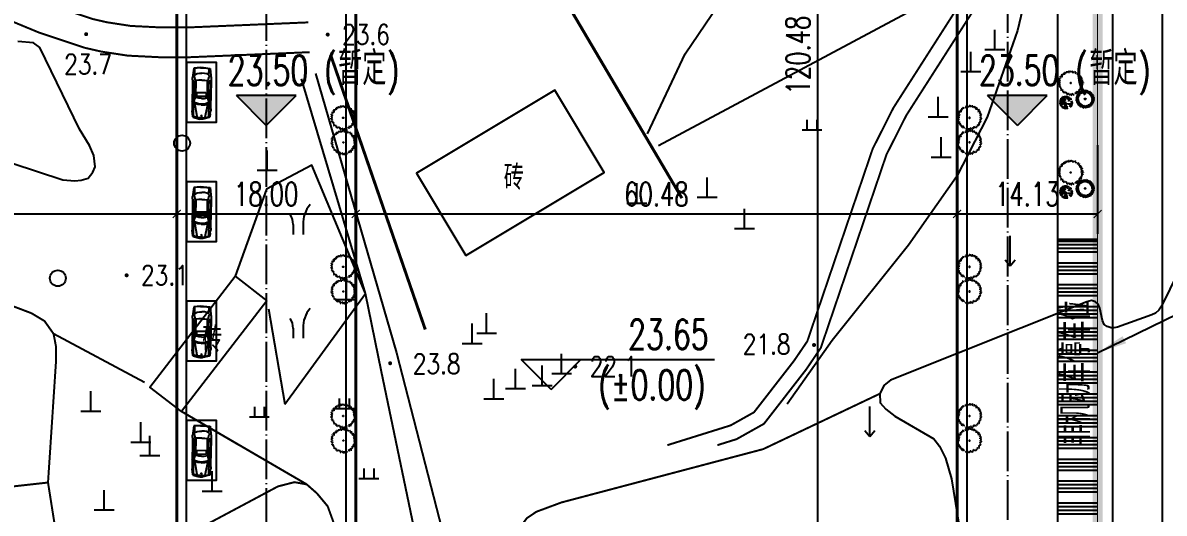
# Model space of a CAD drawing. Header units: millimetres. Extents: x 423323 to 424695, y 55333 to 56284.
# Drawn here: x 423686.9 to 423801.7, y 55993.2 to 56042.5 of the extents above; entities that cross this region are included whole.
import ezdxf
from ezdxf.enums import TextEntityAlignment as Align

# ---------------------------------------------------------------- set-up
doc = ezdxf.new("R2010")
doc.units = ezdxf.units.MM
doc.header["$LTSCALE"] = 1000
for name, pattern in [('DASH', [0.35, 0.25, -0.1]), ('DOTE', [2.42, 2, -0.2, 0.02, -0.2]), ('X2', [10, 8, -2]), ('X3', [5, 4, -1])]:
    doc.linetypes.add(name, pattern=pattern)
for name, color, linetype in [('A绿-1', 82, 'Continuous'), ('DIM_ELEV', 3, 'Continuous'), ('DIM_LEAD', 3, 'Continuous'), ('PUB_DIM', 3, 'Continuous'), ('PUB_TEXT', 7, 'Continuous'), ('TREE', 74, 'Continuous'), ('地形图', 252, 'Continuous'), ('道路', 4, 'Continuous'), ('道路中心线', 1, 'DOTE'), ('道路线', 142, 'Continuous'), ('道路网', 7, 'Continuous')]:
    doc.layers.add(name, color=color, linetype=linetype)
doc.styles.add('_TCH_DIM', font='SIMPLEX', dxfattribs={"bigfont": 'GBCBIG'})
doc.styles.add('_TCH_DIM_T3', font='SIMPLEX', dxfattribs={"width": 0.705882, "bigfont": 'GBCBIG'})
doc.styles.add('HZ', font='rs.shx', dxfattribs={"width": 0.8, "bigfont": 'hztxt.shx'})
doc.linetypes.add('10421', pattern='A,2,[150,AAA.SHX,S=1,R=0,X=0,Y=1],1e-11', length=2)
doc.linetypes.add('1161', pattern='A,0,[149,AAA.SHX,S=0.15,R=0,X=0,Y=0],-1.6', length=1.6)
doc.linetypes.add('443', pattern='A,9.4,[169,AAA.SHX,S=1,R=0,X=0,Y=0.15],0.6', length=10)
doc.linetypes.add('FENCELINE2', pattern='A,0.25,-0.1,[132,ltypeshp.shx,S=0.1,R=0,X=-0.1,Y=0],-0.1,1', length=1.45)
doc.dimstyles.new('_TCH_ARCH_M_M&&1', dxfattribs={"dimtxt": 2.38, "dimasz": 0.8, "dimexe": 2, "dimexo": 2.4, "dimgap": 0.8, "dimtad": 1, "dimzin": 0, "dimdsep": 46, "dimtxsty": '_TCH_DIM_T3', "dimblk": 'ARCHTICK', "dimcen": 0.09, "dimclrt": 7, "dimazin": 2, "dimtfac": 1, "dimtdec": 0, "dimtix": 1, "dimtmove": 2, "dimatfit": 3, "dimfxl": 0, "dimtolj": 1, "dimtzin": 0, "dimarcsym": 0})

# ---------------------------------------------------------------- blocks, each defined once
blk = doc.blocks.new('gc119')
for p, q in [((-1, 0), (1, 0)), ((-0.5, 1), (-0.5, 0)), ((0.5, 1), (0.5, 0))]:
    blk.add_line(p, q)
blk = doc.blocks.new('gc120')
for p, q in [((0, 0), (0, 3)), ((-0.5, 0.6), (0, 0)), ((0, 0), (0.5, 0.6))]:
    blk.add_line(p, q)
blk = doc.blocks.new('gc246')
for p, q in [((-0.5, 1), (-0.5, 0)), ((0.5, 1), (0.5, 0))]:
    blk.add_line(p, q)
for centre, radius, start, end in [((3.4, 1.11), 2.91, 139.3312, 182.0887), ((-2.94, 0.81), 2.45, 4.3743, 29.0242)]:
    blk.add_arc(centre, radius, start, end)
blk = doc.blocks.new('gc122')
blk.add_circle((0, 0), 0.8)
blk = doc.blocks.new('gc111')
for p, q in [((0, 0), (0, 2)), ((-1, 0), (1, 0))]:
    blk.add_line(p, q)
blk = doc.blocks.new('GC200')
at = {"linetype": 'Continuous', "const_width": 0.2, "flags": 128}
blk.add_lwpolyline([(-0.1, 0, 1), (0.1, 0, 1)], format="xyb", close=True, dxfattribs=at)
blk = doc.blocks.new('wetrewtewtre')
at = {"layer": '道路网', "color": 6, "linetype": 'Continuous', "flags": 128}
blk.add_lwpolyline([(423796.51, 56099.98), (423796.51, 55746.27), (423796.52, 55609.27)], dxfattribs=at)
blk.add_lwpolyline([(423796.51, 56099.98), (423796.51, 55746.27), (423796.52, 55609.27)], dxfattribs=at)
at = {"layer": '道路网', "color": 4, "linetype": 'Continuous', "flags": 128}
blk.add_lwpolyline([(423801.51, 56099.98), (423801.51, 55741.27), (423801.52, 55609.27)], dxfattribs=at)
blk.add_lwpolyline([(423801.51, 56099.98), (423801.51, 55741.27), (423801.52, 55609.27)], dxfattribs=at)
blk = doc.blocks.new('004')
at = {"layer": 'A绿-1', "color": 0}
for p, q in [((-354, 971), (-440, 997)), ((-440, 997), (-401, 899)), ((-205, 1023), (-268, 997)), ((-268, 997), (-244, 925)), ((-182, 945), (-205, 1023)), ((70, 1036), (-9, 1030)), ((-9, 1030), (-9, 991)), ((70, 977), (70, 1036)), ((179, 1023), (132, 906)), ((250, 1017), (179, 1023)), ((266, 945), (250, 1017)), ((-1068, 284), (-1052, 317)), ((-942, 226), (-1068, 284)), ((-1060, 128), (-1052, 186)), ((-966, 56), (-1060, 128)), ((-1052, 317), (-911, 278)), ((-1052, 186), (-950, 121)), ((-1052, -69), (-1052, 3)), ((-1052, 3), (-966, -3)), ((-982, 428), (-966, 461)), ((-927, 415), (-982, 428)), ((-966, 461), (-864, 454)), ((-966, -3), (-966, 56)), ((-950, 121), (-942, 226)), ((-942, 369), (-927, 415)), ((-887, 324), (-942, 369)), ((-911, 278), (-887, 324)), ((-872, 605), (-895, 533)), ((-895, 533), (-864, 481)), ((-825, 585), (-872, 605)), ((-864, 454), (-840, 461)), ((-793, 644), (-825, 585)), ((-762, 716), (-809, 677)), ((-809, 677), (-793, 644)), ((-699, 834), (-770, 749)), ((-770, 749), (-723, 742)), ((-723, 651), (-762, 716)), ((-723, 742), (-691, 683)), ((-691, 683), (-723, 651)), ((-691, 762), (-699, 834)), ((-534, 794), (-691, 762)), ((-511, 892), (-605, 840)), ((-605, 840), (-534, 794)), ((-456, 866), (-511, 892)), ((-401, 899), (-456, 866)), ((-283, 860), (-354, 971)), ((-276, 925), (-283, 860)), ((-244, 925), (-276, 925)), ((-134, 964), (-182, 945)), ((93, 938), (70, 977)), ((132, 906), (93, 938)), ((321, 912), (266, 945)), ((360, 945), (321, 977)), ((321, 977), (321, 912)), ((360, 847), (360, 945)), ((399, 814), (360, 847)), ((438, 853), (399, 814)), ((478, 827), (438, 853)), ((525, 879), (478, 827)), ((564, 847), (525, 879)), ((532, 768), (564, 847)), ((572, 703), (532, 768)), ((564, 670), (572, 703)), ((595, 638), (564, 670)), ((658, 664), (595, 638)), ((697, 618), (658, 664)), ((744, 670), (697, 618)), ((783, 605), (744, 670)), ((791, 481), (783, 605)), ((830, 500), (791, 481)), ((807, 409), (870, 487)), ((838, 343), (807, 409)), ((870, 487), (830, 500)), ((932, 363), (838, 343)), ((932, 200), (885, 200)), ((885, 200), (909, 160)), ((925, 101), (901, 69)), ((901, 69), (972, 16)), ((909, 278), (964, 311)), ((932, 232), (909, 278)), ((909, 160), (972, 160)), ((972, 160), (925, 101)), ((964, 311), (932, 363)), ((972, 16), (972, -69)), ((-1044, -154), (-1068, -193)), ((-1068, -193), (-1029, -219)), ((-989, -108), (-1052, -69)), ((-982, -173), (-1044, -154)), ((-1029, -219), (-1005, -166)), ((-1013, -278), (-989, -258)), ((-997, -310), (-1013, -278)), ((-919, -356), (-997, -310)), ((-974, -173), (-989, -108)), ((-989, -258), (-950, -278)), ((-934, -180), (-974, -173)), ((-950, -278), (-927, -251)), ((-942, -526), (-927, -480)), ((-864, -500), (-942, -526)), ((-927, -251), (-934, -180)), ((-927, -480), (-887, -441)), ((-887, -441), (-919, -356)), ((-887, -585), (-840, -533)), ((-848, -644), (-887, -585)), ((-840, -533), (-864, -500)), ((-801, -585), (-848, -644)), ((-762, -618), (-801, -585)), ((-636, -729), (-715, -657)), ((-683, -788), (-636, -729)), ((-629, -853), (-683, -788)), ((-574, -801), (-629, -853)), ((-401, -853), (-574, -801)), ((-425, -944), (-401, -853)), ((-385, -964), (-425, -944)), ((-338, -944), (-385, -964)), ((-299, -944), (-338, -944)), ((-260, -1010), (-299, -944)), ((-229, -912), (-260, -1010)), ((-182, -912), (-229, -912)), ((-189, -1010), (-182, -912)), ((-119, -938), (-127, -1023)), ((-56, -958), (-119, -938)), ((-56, -1010), (-56, -958)), ((109, -925), (70, -951)), ((70, -951), (70, -1016)), ((132, -1023), (109, -925)), ((226, -944), (164, -944)), ((164, -944), (195, -997)), ((250, -984), (226, -944)), ((297, -964), (250, -984)), ((297, -833), (274, -918)), ((274, -918), (297, -964)), ((328, -912), (297, -833)), ((360, -918), (328, -912)), ((383, -892), (360, -918)), ((407, -866), (383, -892)), ((438, -873), (407, -866)), ((423, -886), (438, -873)), ((454, -918), (423, -886)), ((470, -807), (446, -801)), ((446, -801), (485, -853)), ((564, -853), (454, -918)), ((509, -794), (470, -807)), ((485, -853), (548, -833)), ((556, -735), (493, -761)), ((493, -761), (509, -794)), ((548, -833), (564, -853)), ((650, -794), (556, -735)), ((674, -761), (650, -794)), ((705, -637), (666, -683)), ((666, -683), (674, -761)), ((760, -650), (705, -637)), ((783, -618), (760, -650)), ((776, -513), (768, -552)), ((768, -552), (830, -585)), ((799, -448), (776, -513)), ((807, -618), (783, -618)), ((815, -493), (799, -448)), ((830, -585), (807, -618)), ((862, -474), (815, -493)), ((870, -278), (846, -336)), ((846, -336), (885, -435)), ((885, -435), (862, -474)), ((948, -310), (870, -278)), ((972, -69), (901, -95)), ((901, -95), (901, -180)), ((901, -180), (948, -219)), ((948, -219), (972, -271)), ((972, -271), (948, -310)), ((-127, -1023), (-189, -1010)), ((-17, -997), (-56, -1010)), ((70, -1016), (-17, -997)), ((195, -997), (132, -1023))]:
    blk.add_line(p, q, dxfattribs=at)
blk.add_circle((-32, 10), 31.3, dxfattribs=at)
blk = doc.blocks.new('106')
at = {"layer": 'A绿-1'}
for p, q in [((-0.446, 0.074), (-0.399, 0.054)), ((-0.309, -0.004), (-0.446, 0.074)), ((-0.426, 0.15), (-0.383, 0.123)), ((-0.305, 0.05), (-0.426, 0.15)), ((-0.393, 0.223), (-0.356, 0.188)), ((-0.292, 0.103), (-0.393, 0.223)), ((-0.348, 0.288), (-0.318, 0.248)), ((-0.269, 0.153), (-0.348, 0.288)), ((-0.293, 0.345), (-0.27, 0.3)), ((-0.238, 0.198), (-0.293, 0.345)), ((-0.228, 0.391), (-0.213, 0.343)), ((-0.2, 0.237), (-0.228, 0.391)), ((-0.157, 0.425), (-0.15, 0.375)), ((-0.156, 0.269), (-0.157, 0.425)), ((-0.107, 0.292), (-0.08, 0.447)), ((-0.08, 0.447), (-0.083, 0.396)), ((-0.054, 0.307), (-0.001, 0.455)), ((-0.001, 0.455), (-0.013, 0.405)), ((0, 0.312), (0.078, 0.449)), ((0.054, 0.308), (0.154, 0.429)), ((0.078, 0.449), (0.058, 0.402)), ((0.107, 0.295), (0.227, 0.396)), ((0.154, 0.429), (0.127, 0.386)), ((0.157, 0.272), (0.292, 0.351)), ((0.227, 0.396), (0.193, 0.359)), ((0.202, 0.242), (0.349, 0.296)), ((0.241, 0.203), (0.395, 0.231)), ((0.292, 0.351), (0.252, 0.321)), ((0.273, 0.159), (0.43, 0.16)), ((0.297, 0.11), (0.451, 0.084)), ((0.349, 0.296), (0.304, 0.273)), ((0.311, 0.057), (0.459, 0.005)), ((0.317, 0.003), (0.453, -0.075)), ((0.395, 0.231), (0.347, 0.216)), ((0.43, 0.16), (0.38, 0.153)), ((0.451, 0.084), (0.401, 0.086)), ((0.459, 0.005), (0.41, 0.016)), ((-0.452, -0.006), (-0.402, -0.017)), ((-0.304, -0.058), (-0.452, -0.006)), ((-0.444, -0.085), (-0.393, -0.087)), ((-0.289, -0.111), (-0.444, -0.085)), ((-0.422, -0.161), (-0.372, -0.154)), ((-0.266, -0.16), (-0.422, -0.161)), ((-0.234, -0.204), (-0.388, -0.232)), ((-0.388, -0.232), (-0.34, -0.217)), ((-0.195, -0.243), (-0.342, -0.297)), ((-0.342, -0.297), (-0.297, -0.274)), ((-0.15, -0.273), (-0.285, -0.352)), ((-0.285, -0.352), (-0.245, -0.322)), ((-0.1, -0.296), (-0.22, -0.397)), ((-0.22, -0.397), (-0.185, -0.36)), ((-0.047, -0.309), (-0.147, -0.43)), ((-0.147, -0.43), (-0.12, -0.387)), ((0.007, -0.313), (-0.07, -0.45)), ((-0.07, -0.45), (-0.051, -0.403)), ((0.061, -0.308), (0.009, -0.456)), ((0.009, -0.456), (0.02, -0.406)), ((0.114, -0.293), (0.088, -0.448)), ((0.088, -0.448), (0.09, -0.397)), ((0.164, -0.426), (0.158, -0.376)), ((0.163, -0.27), (0.164, -0.426)), ((0.207, -0.238), (0.236, -0.392)), ((0.236, -0.392), (0.221, -0.344)), ((0.246, -0.199), (0.3, -0.346)), ((0.276, -0.154), (0.356, -0.289)), ((0.3, -0.346), (0.277, -0.301)), ((0.299, -0.104), (0.4, -0.224)), ((0.312, -0.051), (0.433, -0.151)), ((0.356, -0.289), (0.325, -0.249)), ((0.4, -0.224), (0.363, -0.189)), ((0.433, -0.151), (0.391, -0.124)), ((0.453, -0.075), (0.406, -0.055))]:
    blk.add_line(p, q, dxfattribs=at)
blk.add_circle((0, 0), 0.0254, dxfattribs=at)
blk = doc.blocks.new('A$C3C3C514D')
at = {"color": 62}
for p, q in [((847, 3366), (661, 3703)), ((900, 3478), (708, 3738)), ((1605, 3000), (751, 3787)), ((984, 3455), (812, 3811)), ((1075, 3468), (865, 3847)), ((1327, 3257), (975, 3955)), ((2179, 2417), (975, 3955)), ((1474, 3317), (1125, 4045)), ((1340, 3596), (1210, 4088)), ((1751, 3803), (1478, 4197)), ((1919, 3296), (1620, 4239)), ((1826, 4286), (1919, 3296)), ((2775, 3382), (3114, 4079)), ((2775, 3382), (3301, 3974)), ((3135, 3755), (3501, 3831)), ((3589, 3756), (3285, 3427)), ((985, 2274), (0, 2152)), ((510, 2000), (1, 2202)), ((1376, 2264), (3, 2272)), ((1065, 1996), (5, 2012)), ((439, 1909), (9, 1960)), ((1448, 2052), (10, 2362)), ((774, 2001), (13, 1915)), ((2135, 2150), (22, 1847)), ((2135, 2150), (33, 2466)), ((658, 1927), (45, 1758)), ((533, 2271), (50, 2633)), ((51, 1686), (1027, 1810)), ((1836, 2067), (97, 1514)), ((539, 1655), (143, 1412)), ((1751, 1563), (187, 1276)), ((754, 3022), (194, 3045)), ((546, 1182), (227, 1190)), ((1385, 1488), (279, 1092)), ((314, 3273), (754, 3022)), ((1531, 1264), (321, 1022)), ((918, 1321), (379, 933)), ((1605, 3000), (469, 3494)), ((1951, 1835), (483, 794)), ((1027, 1810), (539, 1655)), ((539, 1655), (539, 1655)), ((2072, 2430), (549, 3589)), ((1302, 1353), (558, 706)), ((1440, 1141), (558, 706)), ((973, 832), (600, 662)), ((1327, 3257), (603, 3647)), ((1178, 1009), (672, 590)), ((1152, 750), (691, 573)), ((1353, 1023), (748, 521)), ((1404, 827), (806, 473)), ((1951, 1835), (898, 404)), ((1238, 716), (947, 369)), ((1258, 561), (1009, 329)), ((1871, 1681), (1102, 274)), ((1384, 524), (1212, 216)), ((1477, 961), (1309, 172)), ((1942, 612), (1418, 129)), ((2147, 905), (1570, 80)), ((2296, 2298), (1605, 3000)), ((2209, 1495), (1767, 35)), ((2115, 529), (1808, 28)), ((2013, 694), (1897, 15)), ((2216, 1566), (2051, 2)), ((2220, 538), (2146, 0)), ((2176, 1176), (2243, 2)), ((2490, 2732), (3940, 3353)), ((2490, 2732), (4010, 3243)), ((2674, 953), (3081, 210)), ((2790, 723), (2896, 122)), ((2861, 1371), (3697, 653)), ((2938, 2122), (4093, 1221)), ((3070, 2927), (4073, 3126)), ((3120, 1141), (3574, 536)), ((3125, 1964), (4195, 1522)), ((3285, 3427), (3744, 3603)), ((3516, 2534), (4262, 2582)), ((3556, 2540), (4283, 2465)), ((3564, 3199), (3831, 3501)), ((3688, 3053), (4142, 2976)), ((3824, 1674), (4261, 1716)), ((4209, 1516), (3824, 1674))]:
    blk.add_line(p, q, dxfattribs=at)
blk = doc.blocks.new('_ArchTick')
at = {"color": 0, "linetype": 'ByBlock', "const_width": 0.15}
blk.add_lwpolyline([(-0.5, -0.5), (0.5, 0.5)], dxfattribs=at)
blk = doc.blocks.new('*D115')
at = {"layer": 'Defpoints', "color": 0}
for p in [(423760.3, 56099.48), (423766.88, 56099.48), (423760.3, 55979)]:
    blk.add_point(p, dxfattribs=at)
at = {"layer": 'PUB_DIM', "color": 0, "lineweight": -2}
for p, q in [((423762.7, 56099.48), (423768.88, 56099.48)), ((423766.88, 55979), (423766.88, 56099.48)), ((423762.7, 55979), (423768.88, 55979))]:
    blk.add_line(p, q, dxfattribs=at)
at = {"layer": 'PUB_DIM', "color": 0, "lineweight": -2, "xscale": 0.8, "yscale": 0.8, "zscale": 0.8}
for p, rotation in [((423766.88, 56099.48), 90), ((423766.88, 55979), 270)]:
    blk.add_blockref('_ArchTick', p, dxfattribs=dict(at, rotation=rotation))
at = {"layer": 'PUB_DIM', "color": 7, "insert": (423764.89, 56039.24), "char_height": 2.38, "attachment_point": 5, "rotation": 90, "style": '_TCH_DIM_T3'}
blk.add_mtext('\\A1;120.48', dxfattribs=at)
blk = doc.blocks.new('*D118')
at = {"layer": 'Defpoints', "color": 0}
for p in [(423611.93, 56032.57), (423702.41, 56032.57), (423702.41, 56023.26)]:
    blk.add_point(p, dxfattribs=at)
at = {"layer": 'PUB_DIM', "color": 0, "lineweight": -2}
for p, q in [((423611.93, 56030.17), (423611.93, 56021.26)), ((423702.41, 56030.17), (423702.41, 56021.26)), ((423611.93, 56023.26), (423702.41, 56023.26))]:
    blk.add_line(p, q, dxfattribs=at)
at = {"layer": 'PUB_DIM', "color": 0, "lineweight": -2, "xscale": 0.8, "yscale": 0.8, "zscale": 0.8, "rotation": 180}
blk.add_blockref('_ArchTick', (423611.93, 56023.26), dxfattribs=at)
at = {"layer": 'PUB_DIM', "color": 0, "lineweight": -2, "xscale": 0.8, "yscale": 0.8, "zscale": 0.8}
blk.add_blockref('_ArchTick', (423702.41, 56023.26), dxfattribs=at)
at = {"layer": 'PUB_DIM', "color": 7, "insert": (423657.17, 56025.25), "char_height": 2.38, "attachment_point": 5, "style": '_TCH_DIM_T3'}
blk.add_mtext('\\A1;90.48', dxfattribs=at)
blk = doc.blocks.new('*D119')
at = {"layer": 'Defpoints', "color": 0}
for p in [(423702.41, 56032.57), (423720.41, 56032.57), (423720.41, 56023.26)]:
    blk.add_point(p, dxfattribs=at)
at = {"layer": 'PUB_DIM', "color": 0, "lineweight": -2}
for p, q in [((423702.41, 56030.17), (423702.41, 56021.26)), ((423720.41, 56030.17), (423720.41, 56021.26)), ((423702.41, 56023.26), (423720.41, 56023.26))]:
    blk.add_line(p, q, dxfattribs=at)
at = {"layer": 'PUB_DIM', "color": 0, "lineweight": -2, "xscale": 0.8, "yscale": 0.8, "zscale": 0.8, "rotation": 180}
blk.add_blockref('_ArchTick', (423702.41, 56023.26), dxfattribs=at)
at = {"layer": 'PUB_DIM', "color": 0, "lineweight": -2, "xscale": 0.8, "yscale": 0.8, "zscale": 0.8}
blk.add_blockref('_ArchTick', (423720.41, 56023.26), dxfattribs=at)
at = {"layer": 'PUB_DIM', "color": 7, "insert": (423711.41, 56025.25), "char_height": 2.38, "attachment_point": 5, "style": '_TCH_DIM_T3'}
blk.add_mtext('\\A1;18.00', dxfattribs=at)
blk = doc.blocks.new('*D120')
at = {"layer": 'Defpoints', "color": 0}
for p in [(423720.41, 56032.57), (423780.89, 56032.57), (423780.89, 56023.26)]:
    blk.add_point(p, dxfattribs=at)
at = {"layer": 'PUB_DIM', "color": 0, "lineweight": -2}
for p, q in [((423720.41, 56030.17), (423720.41, 56021.26)), ((423780.89, 56030.17), (423780.89, 56021.26)), ((423720.41, 56023.26), (423780.89, 56023.26))]:
    blk.add_line(p, q, dxfattribs=at)
at = {"layer": 'PUB_DIM', "color": 0, "lineweight": -2, "xscale": 0.8, "yscale": 0.8, "zscale": 0.8, "rotation": 180}
blk.add_blockref('_ArchTick', (423720.41, 56023.26), dxfattribs=at)
at = {"layer": 'PUB_DIM', "color": 0, "lineweight": -2, "xscale": 0.8, "yscale": 0.8, "zscale": 0.8}
blk.add_blockref('_ArchTick', (423780.89, 56023.26), dxfattribs=at)
at = {"layer": 'PUB_DIM', "color": 7, "insert": (423750.65, 56025.25), "char_height": 2.38, "attachment_point": 5, "style": '_TCH_DIM_T3'}
blk.add_mtext('\\A1;60.48', dxfattribs=at)
blk = doc.blocks.new('*D121')
at = {"layer": 'Defpoints', "color": 0}
for p in [(423780.89, 56032.57), (423795.02, 56032.57), (423795.02, 56023.26)]:
    blk.add_point(p, dxfattribs=at)
at = {"layer": 'PUB_DIM', "color": 0, "lineweight": -2}
for p, q in [((423780.89, 56030.17), (423780.89, 56021.26)), ((423795.02, 56030.17), (423795.02, 56021.26)), ((423780.89, 56023.26), (423795.02, 56023.26))]:
    blk.add_line(p, q, dxfattribs=at)
at = {"layer": 'PUB_DIM', "color": 0, "lineweight": -2, "xscale": 0.8, "yscale": 0.8, "zscale": 0.8, "rotation": 180}
blk.add_blockref('_ArchTick', (423780.89, 56023.26), dxfattribs=at)
at = {"layer": 'PUB_DIM', "color": 0, "lineweight": -2, "xscale": 0.8, "yscale": 0.8, "zscale": 0.8}
blk.add_blockref('_ArchTick', (423795.02, 56023.26), dxfattribs=at)
at = {"layer": 'PUB_DIM', "color": 7, "insert": (423787.95, 56025.25), "char_height": 2.38, "attachment_point": 5, "style": '_TCH_DIM_T3'}
blk.add_mtext('\\A1;14.13', dxfattribs=at)
blk = doc.blocks.new('$plan$00001328')
at = {"layer": '道路线'}
for p, q in [((-2279, 116), (-2219, 807)), ((-2254, 116), (-2194, 806)), ((-2219, 807), (-1493, 889)), ((-1551, 693), (-2199, 695)), ((-1707, 230), (-1717, -16)), ((-1667, 459), (-1707, 230)), ((-1551, 693), (-1667, 459)), ((-1508, 707), (-1562, 671)), ((-1493, 889), (-1285, 919)), ((-979, 619), (-1374, 729)), ((-1053, 923), (-878, 906)), ((-1023, 812), (1078, 831)), ((-582, 620), (-1023, 812)), ((-1019, -34), (-1015, 284)), ((-1015, 284), (-979, 619)), ((626, 562), (-988, 538)), ((-878, 906), (1645, 899)), ((6, 627), (-582, 620)), ((-21, 822), (6, 627)), ((116, 823), (74, 627)), ((623, 633), (74, 627)), ((223, 404), (223, -456)), ((586, 444), (263, 444)), ((1224, 895), (623, 633)), ((1249, 767), (626, 562)), ((626, -456), (626, 404)), ((810, 258), (722, 594)), ((822, -38), (810, 258)), ((1370, 583), (1207, 751)), ((2643, 745), (1249, 767)), ((2844, 342), (1302, 653)), ((1448, 334), (1370, 583)), ((1469, -41), (1448, 334)), ((1645, 899), (2034, 915)), ((2034, 915), (2086, 904)), ((2427, 855), (2086, 904)), ((2367, 864), (2369, 870)), ((2369, 870), (2650, 842)), ((2604, 806), (2427, 855)), ((2787, 351), (2640, 772)), ((2720, 782), (2894, 148)), ((2762, 16), (2740, 362)), ((2816, 347), (2866, 112)), ((-2279, -163), (-2219, -855)), ((-2254, -163), (-2194, -854)), ((-2219, -855), (-1493, -937)), ((-1551, -741), (-2199, -743)), ((-1706, -277), (-1717, -32)), ((-1667, -507), (-1707, -277)), ((-1551, -741), (-1667, -507)), ((-1508, -755), (-1562, -719)), ((-1493, -937), (-1285, -966)), ((-1374, -776), (-1374, -777)), ((-979, -667), (-1371, -776)), ((-1053, -971), (-878, -954)), ((-582, -668), (-1023, -860)), ((-1023, -860), (1078, -879)), ((-1019, -14), (-1015, -332)), ((-1015, -332), (-979, -667)), ((626, -610), (-988, -585)), ((-878, -954), (1645, -947)), ((8, -674), (-582, -668)), ((-17, -869), (8, -674)), ((623, -681), (73, -675)), ((111, -870), (73, -675)), ((263, -496), (586, -496)), ((1224, -943), (623, -681)), ((1249, -815), (626, -610)), ((810, -306), (722, -641)), ((822, -10), (810, -306)), ((1370, -631), (1207, -799)), ((2643, -793), (1249, -815)), ((2844, -390), (1302, -701)), ((1448, -382), (1370, -630)), ((1469, -7), (1448, -382)), ((1645, -947), (2034, -963)), ((2034, -963), (2086, -952)), ((2427, -903), (2086, -952)), ((2367, -911), (2369, -918)), ((2369, -918), (2650, -889)), ((2604, -854), (2427, -903)), ((2787, -399), (2640, -820)), ((2720, -830), (2894, -195)), ((2762, -64), (2740, -410)), ((2816, -395), (2866, -160))]:
    blk.add_line(p, q, dxfattribs=at)
blk.add_circle((2608, -21), 62.7, dxfattribs=at)
for centre, radius, start, end in [((-665, -24), 1620, 175.05924, 184.94076), ((-640, -24), 1620, 175.05924, 184.94076), ((-1418, 573), 162, 74.46936, 123.73593), ((-1148, -44), 972, 84.37428, 98.07159), ((263, 404), 40, 90, 180), ((586, 404), 40, 0, 90), ((-191, -40), 1591, 331.45596, 29.52266), ((2589, 754), 54, 19.21062, 74.51383), ((2642, 761), 81, 15.33853, 84.1898), ((2115, -24), 648, 356.47351, 3.52649), ((2233, -24), 648, 347.90524, 12.09476), ((2269, -24), 648, 344.66147, 15.33853), ((-1418, -621), 162, 236.26405, 286.81983), ((-1148, -4), 972, 261.92841, 275.62572), ((263, -456), 40, 180, 270), ((586, -456), 40, 270, 0), ((2589, -802), 54, 285.48617, 340.78938), ((2642, -809), 81, 275.8102, 344.66147)]:
    blk.add_arc(centre, radius, start, end, dxfattribs=at)
blk = doc.blocks.new('*D128')
at = {"layer": 'Defpoints', "color": 0}
for p in [(423795.01, 56099.31), (423827.66, 56099.31), (423795.02, 55713.14)]:
    blk.add_point(p, dxfattribs=at)
at = {"layer": 'PUB_DIM', "color": 0, "lineweight": -2}
for p, q in [((423797.41, 56099.31), (423829.66, 56099.31)), ((423827.66, 55713.14), (423827.66, 56099.31)), ((423797.42, 55713.14), (423829.66, 55713.14))]:
    blk.add_line(p, q, dxfattribs=at)
at = {"layer": 'PUB_DIM', "color": 0, "lineweight": -2, "xscale": 0.8, "yscale": 0.8, "zscale": 0.8}
for p, rotation in [((423827.66, 56099.31), 90), ((423827.66, 55713.14), 270)]:
    blk.add_blockref('_ArchTick', p, dxfattribs=dict(at, rotation=rotation))
at = {"layer": 'PUB_DIM', "color": 7, "insert": (423825.67, 55906.22), "char_height": 2.38, "attachment_point": 5, "rotation": 90, "style": '_TCH_DIM_T3'}
blk.add_mtext('\\A1;386.18', dxfattribs=at)

msp = doc.modelspace()

# ---------------------------------------------------------------- hatches: boundary and pattern name
h = msp.add_hatch()
h.set_pattern_fill('ANSI34', color=251, scale=0.2304, angle=315, style=0)
h.set_pattern_definition([(0, (0, 0), (4e-16, 2.19456), []), (0, (0.3658, -0.3658), (4e-16, 2.19456), []), (0, (0.7315, -0.7315), (4e-16, 2.19456), []), (0, (1.0973, -1.0973), (4e-16, 2.19456), [])])
h.paths.add_polyline_path([(423795.015, 56020.692), (423791.015, 56020.692), (423791.015, 55990.692), (423795.015, 55990.692)])
h.paths.add_polyline_path([(423795.176, 55999.518), (423795.176, 56015.348), (423790.868, 56015.348), (423790.868, 55999.518)], flags=9)
at = {"layer": 'DIM_ELEV'}
for points in [[(423711.41, 56032.167), (423714.41, 56035.167), (423708.41, 56035.167)], [(423786.955, 56032.167), (423789.955, 56035.167), (423783.955, 56035.167)]]:
    msp.add_hatch(color=256, dxfattribs=at).paths.add_polyline_path(points)

# ---------------------------------------------------------------- linework, layer by layer
at = {"color": 1, "linetype": 'DASH', "ltscale": 0.02, "const_width": 1}
msp.add_lwpolyline([(423795.015, 55713.137), (423431.612, 55713.172), (423431.612, 55853.106), (423600.93, 55853.106), (423600.93, 56107.48), (423785.939, 56107.48), (423795.015, 56099.312), (423795.015, 55713.137)], dxfattribs=at)
at = {"linetype": 'FENCELINE2', "ltscale": 0.005, "const_width": 0.1}
msp.add_lwpolyline([(423795.015, 55713.137), (423431.612, 55713.172), (423431.612, 55853.106), (423600.93, 55853.106), (423600.93, 56107.48), (423785.939, 56107.48), (423795.015, 56099.312), (423795.015, 55978.692)], dxfattribs=at)
at = {"const_width": 0.3}
for points in [[(423702.41, 55859.005), (423702.41, 56099.48), (423611.93, 56099.48), (423611.93, 55859.005)], [(423780.89, 56099.48), (423720.41, 56099.48), (423720.41, 55979), (423780.89, 55979)]]:
    msp.add_lwpolyline(points, close=True, dxfattribs=at)
at = {"layer": 'DIM_ELEV'}
for p, q in [((423711.41, 56032.167), (423708.41, 56035.167)), ((423714.41, 56035.167), (423708.41, 56035.167)), ((423711.41, 56032.167), (423714.41, 56035.167)), ((423786.955, 56032.167), (423783.955, 56035.167)), ((423789.955, 56035.167), (423783.955, 56035.167)), ((423786.955, 56032.167), (423789.955, 56035.167)), ((423740.052, 56005.6), (423737.052, 56008.6)), ((423737.052, 56008.6), (423756.507, 56008.6)), ((423740.052, 56005.6), (423743.052, 56008.6))]:
    msp.add_line(p, q, dxfattribs=at)
at = {"layer": 'DIM_LEAD'}
msp.add_line((423795.015, 56009.294), (423825.862, 56024.381), dxfattribs=at)
msp.add_lwpolyline([(423795.015, 56009.294, 0, 0.8, 0), (423797.71, 56010.612, 0, 0, 0)], format="xyseb", dxfattribs=at)
at = {"layer": '地形图', "color": 250, "linetype": 'X3', "const_width": 0.2, "flags": 128}
msp.add_lwpolyline([(423815.285, 56131.622), (423815.285, 56131.622), (423781.704, 56074.159), (423781.356, 56073.106), (423781.373, 56072.076), (423783.841, 56053.426), (423783.502, 56049.064), (423782.104, 56045.847), (423774.479, 56033.924), (423772.397, 56029.801), (423765.823, 56010.447), (423764.502, 56008.503), (423760.471, 56003.31), (423758.113, 56001.987), (423751.752, 56000)], dxfattribs=at)
at = {"layer": '地形图', "color": 250, "linetype": 'Continuous', "const_width": 0.2, "flags": 128}
for points in [[(423816.635, 56130.958), (423816.635, 56130.958), (423783.152, 56073.981), (423782.844, 56073.294), (423782.924, 56072.025), (423785.348, 56053.462), (423784.978, 56048.696), (423783.432, 56045.14), (423775.784, 56033.18), (423773.783, 56029.219), (423767.177, 56009.773), (423765.716, 56007.621), (423761.469, 56002.15), (423758.71, 56000.602), (423756.783, 56000)], [(423740.01, 55969.84), (423737.915, 55980.406), (423736.963, 55983.589), (423735.628, 55987.286), (423735.42, 55988.56), (423735.468, 55989.601), (423735.788, 55990.2), (423737.625, 55992.656), (423738.58, 55993.3), (423741.101, 55994.236), (423761.39, 55999.6), (423773.13, 56005.18)], [(423762.232, 56000), (423773.13, 56005.18)], [(423663.838, 55993.388), (423689.47, 55996.24)], [(423715.49, 55996.05), (423716.514, 55995.151), (423717.589, 55993.861), (423721.29, 55983.69), (423727.27, 55973.44)]]:
    msp.add_lwpolyline(points, dxfattribs=at)
at = {"layer": '地形图', "color": 250, "linetype": 'Continuous', "elevation": 23, "flags": 128}
msp.add_lwpolyline([(423749.742, 56031.305), (423753.545, 56039.366), (423759.558, 56048.238), (423768.435, 56057.395), (423773.392, 56062.067), (423776.576, 56066.074), (423777.991, 56070.081), (423777.873, 56075.855), (423778.15, 56082.259), (423777.831, 56085.452), (423776.446, 56088.752), (423773.677, 56092.903), (423770.482, 56095.99), (423766.648, 56100.993), (423764.517, 56104.399)], dxfattribs=at)
msp.add_lwpolyline([(423749.742, 56031.305), (423753.545, 56039.366), (423759.558, 56048.238), (423768.435, 56057.395), (423773.392, 56062.067), (423776.576, 56066.074), (423777.991, 56070.081), (423777.873, 56075.855), (423778.15, 56082.259), (423777.831, 56085.452), (423776.446, 56088.752), (423773.677, 56092.903), (423770.482, 56095.99), (423766.648, 56100.993), (423764.517, 56104.399)], dxfattribs=at)
at = {"layer": '地形图', "color": 250, "linetype": 'X2', "const_width": 0.2, "elevation": 23.64, "flags": 128}
msp.add_lwpolyline([(423715.657, 56042.529), (423703.557, 56042.02), (423700.919, 56042.015), (423697.79, 56042.171), (423695.388, 56042.541), (423693.926, 56042.876), (423689.623, 56044.315), (423683.511, 56046.846), (423678.553, 56049.371), (423674.358, 56051.779), (423672.036, 56053.11), (423669.356, 56055.123), (423666.455, 56057.659), (423664.577, 56060.023), (423662.871, 56062.504), (423658.804, 56069.795), (423656.86, 56071.495), (423655.166, 56072.03), (423652.033, 56072.126), (423641.901, 56071.975), (423640.755, 56071.987), (423640.216, 56072.22), (423639.707, 56073.04), (423638.796, 56075.631), (423635.468, 56086.079), (423634.732, 56088.87), (423634.802, 56089.29)], dxfattribs=at)
msp.add_lwpolyline([(423715.657, 56042.529), (423703.557, 56042.02), (423700.919, 56042.015), (423697.79, 56042.171), (423695.388, 56042.541), (423693.926, 56042.876), (423689.623, 56044.315), (423683.511, 56046.846), (423678.553, 56049.371), (423674.358, 56051.779), (423672.036, 56053.11), (423669.356, 56055.123), (423666.455, 56057.659), (423664.577, 56060.023), (423662.871, 56062.504), (423658.804, 56069.795), (423656.86, 56071.495), (423655.166, 56072.03), (423652.033, 56072.126), (423641.901, 56071.975), (423640.755, 56071.987), (423640.216, 56072.22), (423639.707, 56073.04), (423638.796, 56075.631), (423635.468, 56086.079), (423634.732, 56088.87), (423634.802, 56089.29)], dxfattribs=at)
at = {"layer": '地形图', "color": 250, "linetype": '10421', "flags": 128}
for points in [[(423786.06, 56062.65), (423787.926, 56053.121), (423788.497, 56048.217), (423786.958, 56041.728), (423783.9, 56033.01), (423780.831, 56026.993), (423775.99, 56020.12), (423768.34, 56010.53), (423763.803, 56004.134)], [(423786.06, 56062.65), (423787.926, 56053.121), (423788.497, 56048.217), (423786.958, 56041.728), (423783.9, 56033.01), (423780.831, 56026.993), (423775.99, 56020.12), (423768.34, 56010.53), (423763.803, 56004.134)], [(423716.382, 56037.393), (423724.5, 56009.28), (423729.669, 55989.231), (423732.525, 55981.045), (423732.675, 55980.451), (423732.68, 55980.114), (423732.542, 55979.893), (423732.298, 55979.569), (423731.538, 55979.163), (423730.806, 55979.003), (423730.205, 55979.353), (423727.053, 55987.923), (423723.01, 56007.39), (423721.39, 56015.26), (423714.97, 56036.855)]]:
    msp.add_lwpolyline(points, dxfattribs=at)
at = {"layer": '地形图', "color": 250, "linetype": '443', "const_width": 0.3, "flags": 128}
for points in [[(423753.22, 56024.84), (423738.2, 56050.31), (423716.57, 56043.63)], [(423753.22, 56024.84), (423738.2, 56050.31), (423716.57, 56043.63)], [(423717.9, 56039.23), (423727.41, 56011.63)], [(423717.9, 56039.23), (423727.41, 56011.63)]]:
    msp.add_lwpolyline(points, dxfattribs=at)
at = {"layer": '地形图', "color": 250, "linetype": '1161', "flags": 128}
for points in [[(423750.861, 56030.148), (423782.678, 56047.169)], [(423713.29, 56004.13), (423713.29, 56004.13), (423721.39, 56015.26), (423715.989, 56028.163), (423711.456, 56025.764), (423708.29, 56016.99), (423708.29, 56016.99)], [(423713.29, 56004.13), (423713.29, 56004.13), (423721.39, 56015.26), (423715.989, 56028.163), (423711.456, 56025.764), (423708.29, 56016.99), (423708.29, 56016.99)], [(423711.634, 56013.708), (423713.29, 56004.13)], [(423711.634, 56013.708), (423713.29, 56004.13)], [(423699.173, 56006.298), (423690.03, 56011.2)], [(423699.173, 56006.298), (423690.03, 56011.2)], [(423708.691, 56000), (423702.89, 56003.37)], [(423715.49, 55996.05), (423702.89, 56003.37)]]:
    msp.add_lwpolyline(points, dxfattribs=at)
at = {"layer": '地形图', "color": 250, "linetype": 'Continuous', "const_width": 0.2, "elevation": 23.64, "flags": 128}
msp.add_lwpolyline([(423715.783, 56039.531), (423703.623, 56039.02), (423700.847, 56039.015), (423697.486, 56039.183), (423694.824, 56039.592), (423693.114, 56039.984), (423688.572, 56041.503), (423682.215, 56044.135)], dxfattribs=at)
msp.add_lwpolyline([(423715.783, 56039.531), (423703.623, 56039.02), (423700.847, 56039.015), (423697.486, 56039.183), (423694.824, 56039.592), (423693.114, 56039.984), (423688.572, 56041.503), (423682.215, 56044.135)], dxfattribs=at)
at = {"layer": '地形图', "color": 250, "linetype": 'Continuous', "flags": 128}
for points in [[(423692.16, 56026.58), (423692.815, 56026.656), (423693.518, 56026.869), (423693.991, 56027.477), (423694.222, 56027.983), (423694.061, 56029.151), (423693.638, 56030.144), (423692.62, 56031.78), (423688.631, 56040.008), (423688.01, 56040.46), (423686.422, 56040.596)], [(423692.16, 56026.58), (423692.815, 56026.656), (423693.518, 56026.869), (423693.991, 56027.477), (423694.222, 56027.983), (423694.061, 56029.151), (423693.638, 56030.144), (423692.62, 56031.78), (423688.631, 56040.008), (423688.01, 56040.46), (423686.422, 56040.596)], [(423680.733, 56030.043), (423690.946, 56026.685), (423692.16, 56026.58)], [(423680.733, 56030.043), (423690.946, 56026.685), (423692.16, 56026.58)], [(423804.78, 56020.81), (423801.459, 56013.983), (423801.19, 56013.58), (423800.85, 56013.283), (423800.483, 56013.1), (423797.012, 56011.882), (423796.477, 56011.772), (423795.97, 56011.92), (423795.69, 56012.147), (423795.52, 56012.525), (423795.243, 56013.774), (423795.064, 56014.167), (423794.79, 56014.43), (423794.403, 56014.543), (423793.92, 56014.418), (423774.195, 56006.545), (423773.538, 56006.026), (423773.13, 56005.18), (423773.157, 56004.262), (423773.711, 56003.604), (423774.611, 56002.912), (423778.558, 56000.624), (423779.042, 56000)], [(423804.78, 56020.81), (423801.459, 56013.983), (423801.19, 56013.58), (423800.85, 56013.283), (423800.483, 56013.1), (423797.012, 56011.882), (423796.477, 56011.772), (423795.97, 56011.92), (423795.69, 56012.147), (423795.52, 56012.525), (423795.243, 56013.774), (423795.064, 56014.167), (423794.79, 56014.43), (423794.403, 56014.543), (423793.92, 56014.418), (423774.195, 56006.545), (423773.538, 56006.026), (423773.13, 56005.18), (423773.157, 56004.262), (423773.711, 56003.604), (423774.611, 56002.912), (423778.558, 56000.624), (423779.12, 55999.9), (423779.724, 55998.681), (423780.329, 55996.608), (423782.182, 55985.233)]]:
    msp.add_lwpolyline(points, dxfattribs=at)
for points in [[(423731.495, 56019.073), (423745.4, 56027.43), (423740.425, 56035.707), (423726.52, 56027.35), (423731.495, 56019.073)], [(423731.495, 56019.073), (423745.4, 56027.43), (423740.425, 56035.707), (423726.52, 56027.35), (423731.495, 56019.073)], [(423711.483, 56014.531), (423702.89, 56003.37), (423699.697, 56005.829), (423708.29, 56016.99), (423711.483, 56014.531)], [(423711.483, 56014.531), (423702.89, 56003.37), (423699.697, 56005.829), (423708.29, 56016.99), (423711.483, 56014.531)]]:
    msp.add_lwpolyline(points, close=True, dxfattribs=at)
at = {"layer": '地形图', "color": 250, "linetype": 'Continuous', "const_width": 0.2}
for points in [[(423690.03, 56011.2), (423689.118, 56012.487), (423687.815, 56013.268), (423681.793, 56015.557), (423678.742, 56016.729), (423676.76, 56017.02), (423675.389, 56016.569), (423665.05, 56010.118), (423664.345, 56009.477), (423663.97, 56008.82), (423663.97, 56008.82)], [(423690.03, 56011.2), (423689.118, 56012.487), (423687.815, 56013.268), (423681.793, 56015.557), (423678.742, 56016.729), (423676.76, 56017.02), (423675.389, 56016.569), (423665.05, 56010.118), (423664.345, 56009.477), (423663.97, 56008.82), (423663.97, 56008.82)], [(423715.49, 55996.05), (423714.257, 55996.279), (423712.59, 55995.849), (423703.3, 55990.89), (423696.756, 55987.314), (423695.753, 55986.69), (423694.72, 55985.57), (423694.165, 55988.658), (423693.9, 55989.24), (423693.165, 55989.596), (423691.285, 55989.974), (423690.73, 55990.3), (423690.293, 55991.031), (423689.47, 55996.24), (423690.263, 56008.267), (423690.263, 56009.969), (423690.03, 56011.2), (423690.03, 56011.2)], [(423689.718, 56000), (423690.263, 56008.267), (423690.263, 56009.969), (423690.03, 56011.2), (423690.03, 56011.2)]]:
    msp.add_lwpolyline(points, dxfattribs=at)
at = {"layer": '道路', "color": 4}
for p, q in [((423791.015, 55980.692), (423791.015, 56097.48)), ((423795.015, 56020.692), (423791.015, 56020.692))]:
    msp.add_line(p, q, dxfattribs=at)
for points in [[(423703.41, 55860.005), (423703.41, 56098.48, 0.4142136), (423701.41, 56100.48), (423612.93, 56100.48, 0.4142136), (423610.93, 56098.48), (423610.93, 55860.005, 0.4142136), (423612.93, 55858.005), (423701.41, 55858.005, 0.4142136)], [(423779.89, 56100.48), (423721.41, 56100.48, 0.4142136), (423719.41, 56098.48), (423719.41, 55980, 0.4142136), (423721.41, 55978), (423779.89, 55978, 0.4142136), (423781.89, 55980), (423781.89, 56098.48, 0.4142136)]]:
    msp.add_lwpolyline(points, format="xyb", close=True, dxfattribs=at)
at = {"layer": '道路中心线', "color": 1, "linetype": 'DOTE', "ltscale": 0.002}
for p, q in [((423711.41, 56103.48), (423711.41, 55852.068)), ((423785.952, 56094.48), (423785.952, 55861.068))]:
    msp.add_line(p, q, dxfattribs=at)
at = {"layer": '道路线'}
for points in [[(423703.41, 56032.48), (423706.41, 56032.48), (423706.41, 56038.48), (423703.41, 56038.48)], [(423703.41, 56020.48), (423706.41, 56020.48), (423706.41, 56026.48), (423703.41, 56026.48)], [(423703.41, 56008.48), (423706.41, 56008.48), (423706.41, 56014.48), (423703.41, 56014.48)], [(423703.41, 55996.48), (423706.41, 55996.48), (423706.41, 56002.48), (423703.41, 56002.48)]]:
    msp.add_lwpolyline(points, close=True, dxfattribs=at)

# ---------------------------------------------------------------- block references
msp.add_blockref('wetrewtewtre', (0, 0))
at = {"layer": 'A绿-1'}
for name, p, xscale, yscale, zscale, rotation in [('004', (423792.277, 56036.433), 0.00116705121472478, 0.00116705121472478, -0.00116705121472478, 196.4296013010655), ('106', (423793.768, 56034.819), 2.039962694467977, 2.039962694607675, 2.039962694502081, 264.9820240038009), ('004', (423719.118, 56032.933), 0.001167051214724779, 0.00116705121472478, -0.00116705121472478, 200.3603193262186), ('004', (423782.182, 56032.933), -0.001167051214724779, 0.00116705121472478, -0.00116705121472478, 159.6396806737815), ('004', (423719.132, 56030.454), 0.001167051214724779, 0.00116705121472478, -0.00116705121472478, 200.3603193262186), ('004', (423782.168, 56030.454), -0.001167051214724779, 0.00116705121472478, -0.00116705121472478, 159.6396806737815), ('004', (423792.277, 56027.434), 0.00116705121472478, 0.00116705121472478, -0.00116705121472478, 196.4296013010655), ('106', (423793.768, 56025.82), 2.039962694467977, 2.039962694607675, 2.039962694502081, 264.9820240038009), ('004', (423719.118, 56017.933), 0.001167051214724779, 0.00116705121472478, -0.00116705121472478, 200.3603193262186), ('004', (423782.182, 56017.933), -0.001167051214724779, 0.00116705121472478, -0.00116705121472478, 159.6396806737815), ('004', (423719.132, 56015.454), 0.001167051214724779, 0.00116705121472478, -0.00116705121472478, 200.3603193262186), ('004', (423782.168, 56015.454), -0.001167051214724779, 0.00116705121472478, -0.00116705121472478, 159.6396806737815), ('004', (423719.118, 56002.933), 0.001167051214724779, 0.00116705121472478, -0.00116705121472478, 200.3603193262186), ('004', (423782.182, 56002.933), -0.001167051214724779, 0.00116705121472478, -0.00116705121472478, 159.6396806737815), ('004', (423719.132, 56000.454), 0.001167051214724779, 0.00116705121472478, -0.00116705121472478, 200.3603193262186), ('004', (423782.168, 56000.454), -0.001167051214724779, 0.00116705121472478, -0.00116705121472478, 159.6396806737815)]:
    msp.add_blockref(name, p, dxfattribs=dict(at, xscale=xscale, yscale=yscale, zscale=zscale, rotation=rotation))
at = {"layer": 'TREE', "extrusion": (0, 0, -1), "xscale": 0.0003134301259033954, "yscale": 0.0003134301259033954, "zscale": 0.0003134301259033955, "rotation": 158.3064505472057}
for p in [(-423790.974, 56034.839), (-423790.974, 56025.84)]:
    msp.add_blockref('A$C3C3C514D', p, dxfattribs=at)
at = {"layer": '地形图', "color": 250, "linetype": 'Continuous'}
for name, p in [('GC200', (423693.304, 56041.343, 23.7)), ('GC200', (423693.304, 56041.343, 23.7)), ('GC200', (423717.599, 56041.301, 23.6)), ('GC200', (423717.599, 56041.301, 23.6)), ('gc111', (423784.693, 56039.793)), ('gc111', (423782.278, 56037.572)), ('gc111', (423778.994, 56033.034)), ('gc119', (423766.293, 56031.73)), ('gc119', (423766.293, 56031.73)), ('gc122', (423702.949, 56030.382)), ('gc122', (423702.949, 56030.382)), ('gc111', (423779.284, 56028.978)), ('gc111', (423711.51, 56027.65, 23.5)), ('gc111', (423711.51, 56027.65, 23.5)), ('gc111', (423755.76, 56024.94, 22.56)), ('gc111', (423755.76, 56024.94, 22.56)), ('gc111', (423748.68, 56024.35, 22.59)), ('gc111', (423748.68, 56024.35, 22.59)), ('gc246', (423714.635, 56021.199)), ('gc246', (423714.635, 56021.199)), ('gc111', (423759.51, 56021.78, 22.46)), ('gc111', (423759.51, 56021.78, 22.46)), ('gc120', (423786.239, 56018.052)), ('gc120', (423786.239, 56018.052)), ('gc122', (423690.458, 56016.791)), ('gc122', (423690.458, 56016.791)), ('GC200', (423697.374, 56017.088, 23.1)), ('GC200', (423697.374, 56017.088, 23.1)), ('gc111', (423719.494, 56014.664)), ('gc111', (423719.494, 56014.664)), ('gc246', (423714.635, 56010.752)), ('gc246', (423714.635, 56010.752)), ('gc111', (423733.577, 56011.27)), ('gc111', (423733.577, 56011.27)), ('gc111', (423732.12, 56010.23, 22.06)), ('gc111', (423732.12, 56010.23, 22.06)), ('GC200', (423766.504, 56010.075, 21.8)), ('GC200', (423766.504, 56010.075, 21.8)), ('GC200', (423723.876, 56008.241, 23.8)), ('GC200', (423723.876, 56008.241, 23.8)), ('gc111', (423741.12, 56007.2, 22.14)), ('gc111', (423741.12, 56007.2, 22.14)), ('GC200', (423742.487, 56007.906, 22.1)), ('GC200', (423742.487, 56007.906, 22.1)), ('gc111', (423736.484, 56005.691)), ('gc111', (423736.484, 56005.691)), ('gc111', (423739.172, 56006.001)), ('gc111', (423739.172, 56006.001)), ('gc111', (423734.313, 56004.657)), ('gc111', (423734.313, 56004.657)), ('gc111', (423693.787, 56003.429)), ('gc111', (423693.787, 56003.429)), ('gc119', (423719.246, 56003.689)), ('gc119', (423710.721, 56002.857)), ('gc119', (423710.721, 56002.857)), ('gc120', (423772.123, 56000.885)), ('gc111', (423698.805, 56000.301)), ('gc111', (423699.719, 55998.949)), ('gc111', (423705.972, 55995.37)), ('gc119', (423721.738, 55996.653)), ('gc111', (423695.106, 55993.482))]:
    msp.add_blockref(name, p, dxfattribs=at)
at = {"layer": '道路线', "xscale": 0.00100000000000001, "yscale": -0.00100000000000001, "zscale": 0.0009999999999999998, "rotation": 269.1518915367948}
for p in [(423704.895, 56035.699), (423704.895, 56023.699), (423704.895, 56011.699), (423704.895, 55999.699)]:
    msp.add_blockref('$plan$00001328', p, dxfattribs=at)

# ---------------------------------------------------------------- texts
at = {"layer": 'PUB_TEXT', "style": '_TCH_DIM', "width": 0.705882}
for s, p in [('23.50', (423707.54, 56036.217)), ('(', (423717.24, 56036.217)), (')', (423723.555, 56036.217)), ('23.50', (423783.085, 56036.217)), ('(', (423792.785, 56036.217)), (')', (423799.1, 56036.217)), ('23.65', (423747.807, 56009.65)), ('(%%P0.00)', (423744.807, 56004.575))]:
    msp.add_text(s, height=2.975, dxfattribs=at).set_placement(p)
at = {"layer": 'PUB_TEXT', "style": '_TCH_DIM'}
for p in [(423718.64, 56036.217), (423794.185, 56036.217)]:
    msp.add_text('暂定', height=3.3759, dxfattribs=at).set_placement(p)
msp.add_text('非机动车停车位', height=2.8936, rotation=90, dxfattribs=at).set_placement((423794.267, 56000.044))
at = {"layer": '地形图', "color": 250, "linetype": 'Continuous', "style": 'HZ', "width": 0.8}
for s, height, p in [('23.6', 2, (423721.449, 56041.301)), ('23.6', 2, (423721.449, 56041.301)), ('23.7', 2, (423693.493, 56038.317)), ('23.7', 2, (423693.493, 56038.317)), ('砖', 2.5, (423736.307, 56027.066)), ('砖', 2.5, (423736.307, 56027.066)), ('23.1', 2, (423701.224, 56017.088)), ('23.1', 2, (423701.224, 56017.088)), ('砖', 2.5, (423705.986, 56010.763)), ('砖', 2.5, (423705.986, 56010.763)), ('21.8', 2, (423761.735, 56010.166)), ('21.8', 2, (423761.735, 56010.166)), ('23.8', 2, (423728.554, 56008.185)), ('23.8', 2, (423728.554, 56008.185)), ('22.1', 2, (423746.337, 56007.906)), ('22.1', 2, (423746.337, 56007.906))]:
    msp.add_text(s, height=height, dxfattribs=at).set_placement(p, align=Align.MIDDLE)

# ---------------------------------------------------------------- dimensions: what is measured, and where the dimension line sits
at = {"layer": 'PUB_DIM'}
for p1, p2, distance, text, picture, middle in [((423760.296, 55979), (423760.296, 56099.48), -6.585, '120.48', '*D115', (423764.891, 56039.24)), ((423795.015, 55713.137), (423795.015, 56099.312), -32.649, '386.18', '*D128', (423825.673, 55906.225)), ((423611.93, 56032.57), (423702.41, 56032.57), -9.309, '90.48', '*D118', (423657.17, 56025.252)), ((423702.41, 56032.57), (423720.41, 56032.57), -9.309, '18.00', '*D119', (423711.41, 56025.252)), ((423720.41, 56032.57), (423780.89, 56032.57), -9.309, '60.48', '*D120', (423750.65, 56025.252)), ((423780.89, 56032.57), (423795.015, 56032.57), -9.309, '14.13', '*D121', (423787.952, 56025.252))]:
    dim = msp.add_aligned_dim(p1=p1, p2=p2, distance=distance, text=text, dimstyle='_TCH_ARCH_M_M&&1', dxfattribs=at)
    dim.commit()
    dim.dimension.update_dxf_attribs({"geometry": picture, "text_midpoint": middle})

doc.saveas('drawing.dxf')
